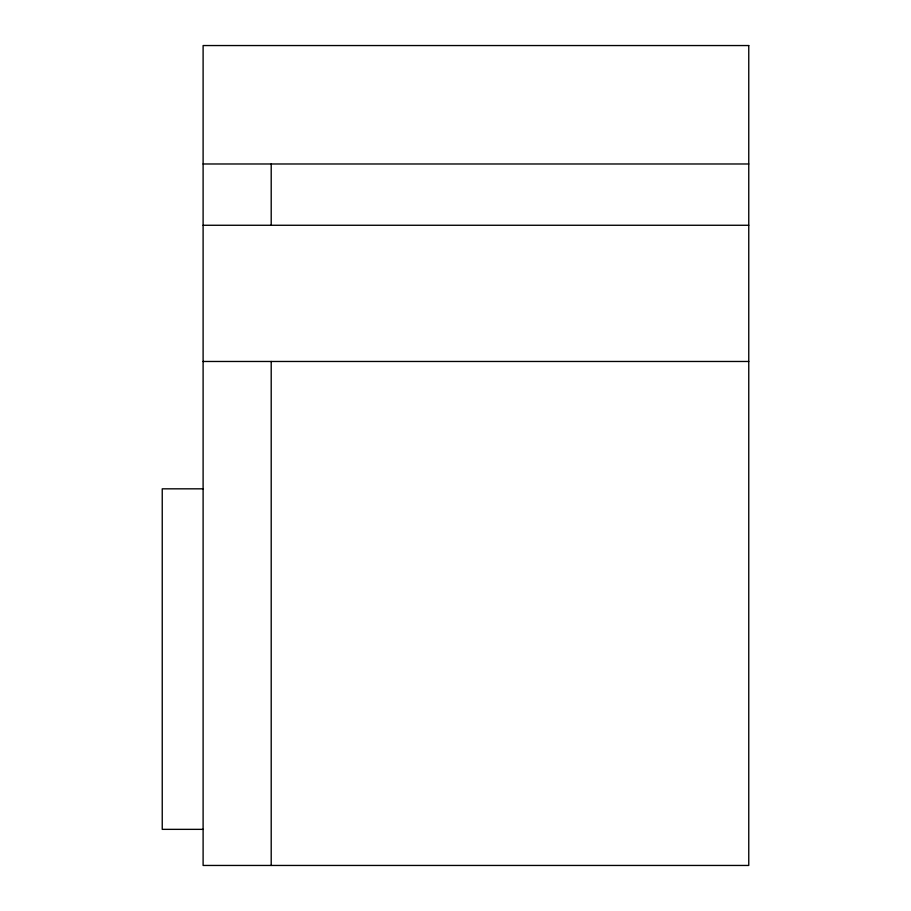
<?xml version="1.0" encoding="UTF-8"?>
<svg xmlns="http://www.w3.org/2000/svg" width="911" height="911" viewBox="0 0 911 911"><rect width="100%" height="100%" fill="white"/><g stroke="black" fill="none" stroke-linecap="round" stroke-linejoin="round"><path stroke-width="1.37" d="M203.107 163.98L748.762 163.98M203.107 225.268L748.762 225.268M203.107 361.473L748.762 361.473M203.107 488.831L162.238 488.831L162.238 829.352L203.107 829.352M271.205 163.98L271.205 225.268M271.205 361.473L271.205 865.45M748.762 45.55L203.107 45.55L203.107 865.45L748.762 865.45L748.762 45.55"/></g></svg>
